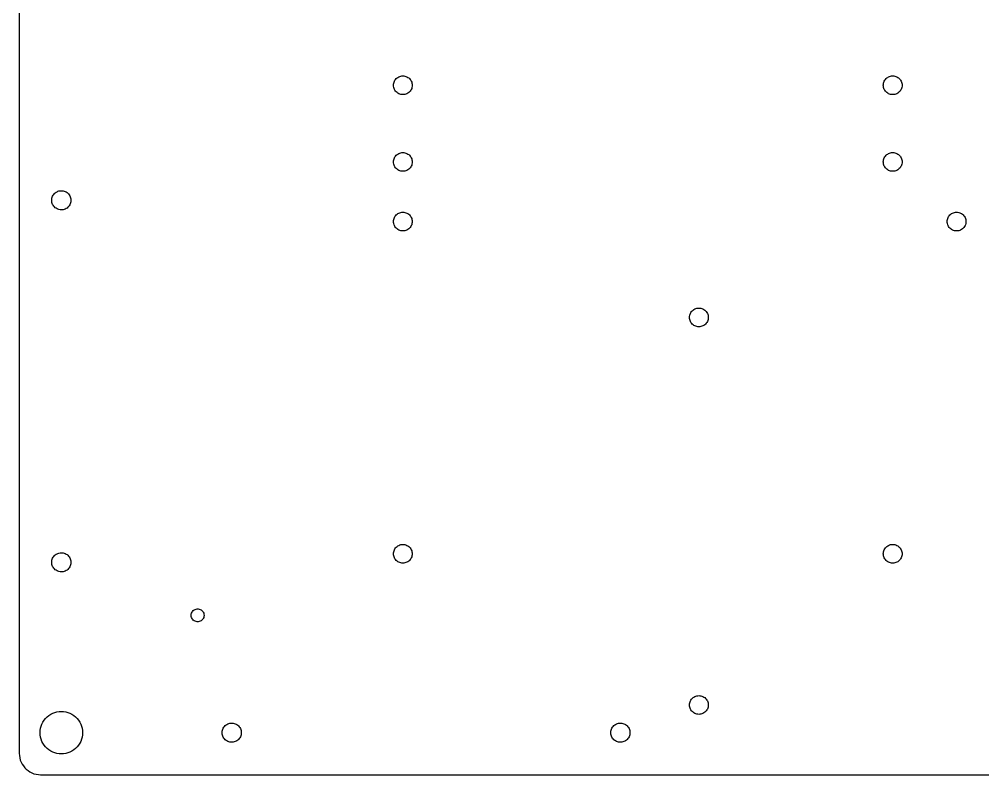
# Model space of a CAD drawing. Header units: metres. Extents: x -232 to 232, y -177 to 177.
# Drawn here: x -232.4 to -6.2, y -177.4 to 0 of the extents above; entities that cross this region are included whole.
import ezdxf

# ---------------------------------------------------------------- set-up
doc = ezdxf.new("R2010")
doc.units = ezdxf.units.M

msp = doc.modelspace()

# ---------------------------------------------------------------- linework, layer by layer
for p, q in [((-232.375, 172.375), (-232.375, -172.375)), ((-143.49, -13.6372), (-143.275, -13.5179)), ((-143.275, -13.5179), (-143.047, -13.4234)), ((-143.047, -13.4234), (-142.81, -13.3551)), ((-142.81, -13.3551), (-142.566, -13.3138)), ((-142.566, -13.3138), (-142.32, -13.3)), ((-142.32, -13.3), (-142.074, -13.3138)), ((-142.074, -13.3138), (-141.83, -13.3551)), ((-141.83, -13.3551), (-141.593, -13.4234)), ((-141.593, -13.4234), (-141.365, -13.5179)), ((-141.365, -13.5179), (-141.15, -13.6372)), ((-28.4905, -13.6372), (-28.2745, -13.5179)), ((-28.2745, -13.5179), (-28.0466, -13.4234)), ((-28.0466, -13.4234), (-27.8095, -13.3551)), ((-27.8095, -13.3551), (-27.5663, -13.3138)), ((-27.5663, -13.3138), (-27.32, -13.3)), ((-27.32, -13.3), (-27.0737, -13.3138)), ((-27.0737, -13.3138), (-26.8304, -13.3551)), ((-26.8304, -13.3551), (-26.5934, -13.4234)), ((-26.5934, -13.4234), (-26.3654, -13.5179)), ((-26.3654, -13.5179), (-26.1495, -13.6372)), ((-144.52, -15.5), (-144.506, -15.2537)), ((-144.506, -15.7463), (-144.52, -15.5)), ((-144.506, -15.2537), (-144.465, -15.0105)), ((-144.465, -15.9895), (-144.506, -15.7463)), ((-144.465, -15.0105), (-144.397, -14.7734)), ((-144.397, -14.7734), (-144.302, -14.5454)), ((-144.302, -14.5454), (-144.183, -14.3295)), ((-144.183, -14.3295), (-144.04, -14.1283)), ((-144.04, -14.1283), (-143.876, -13.9444)), ((-143.876, -13.9444), (-143.692, -13.78)), ((-143.692, -13.78), (-143.49, -13.6372)), ((-141.15, -13.6372), (-140.948, -13.78)), ((-140.948, -13.78), (-140.764, -13.9444)), ((-140.764, -13.9444), (-140.6, -14.1283)), ((-140.6, -14.1283), (-140.457, -14.3295)), ((-140.457, -14.3295), (-140.338, -14.5454)), ((-140.338, -14.5454), (-140.243, -14.7734)), ((-140.243, -14.7734), (-140.175, -15.0105)), ((-140.175, -15.0105), (-140.134, -15.2537)), ((-140.134, -15.7463), (-140.175, -15.9895)), ((-140.134, -15.2537), (-140.12, -15.5)), ((-140.12, -15.5), (-140.134, -15.7463)), ((-29.52, -15.5), (-29.5062, -15.2537)), ((-29.5062, -15.7463), (-29.52, -15.5)), ((-29.5062, -15.2537), (-29.4648, -15.0105)), ((-29.4648, -15.9895), (-29.5062, -15.7463)), ((-29.4648, -15.0105), (-29.3965, -14.7734)), ((-29.3965, -14.7734), (-29.3021, -14.5454)), ((-29.3021, -14.5454), (-29.1828, -14.3295)), ((-29.1828, -14.3295), (-29.04, -14.1283)), ((-29.04, -14.1283), (-28.8756, -13.9444)), ((-28.8756, -13.9444), (-28.6917, -13.78)), ((-28.6917, -13.78), (-28.4905, -13.6372)), ((-26.1495, -13.6372), (-25.9483, -13.78)), ((-25.9483, -13.78), (-25.7644, -13.9444)), ((-25.7644, -13.9444), (-25.6, -14.1283)), ((-25.6, -14.1283), (-25.4572, -14.3295)), ((-25.4572, -14.3295), (-25.3379, -14.5454)), ((-25.3379, -14.5454), (-25.2435, -14.7734)), ((-25.2435, -14.7734), (-25.1752, -15.0105)), ((-25.1752, -15.0105), (-25.1338, -15.2537)), ((-25.1338, -15.7463), (-25.1752, -15.9895)), ((-25.1338, -15.2537), (-25.12, -15.5)), ((-25.12, -15.5), (-25.1338, -15.7463)), ((-144.397, -16.2266), (-144.465, -15.9895)), ((-144.302, -16.4545), (-144.397, -16.2266)), ((-144.183, -16.6705), (-144.302, -16.4545)), ((-144.04, -16.8717), (-144.183, -16.6705)), ((-143.876, -17.0556), (-144.04, -16.8717)), ((-143.692, -17.22), (-143.876, -17.0556)), ((-143.49, -17.3628), (-143.692, -17.22)), ((-143.275, -17.4821), (-143.49, -17.3628)), ((-143.047, -17.5765), (-143.275, -17.4821)), ((-142.81, -17.6448), (-143.047, -17.5765)), ((-142.566, -17.6862), (-142.81, -17.6448)), ((-142.32, -17.7), (-142.566, -17.6862)), ((-142.074, -17.6862), (-142.32, -17.7)), ((-141.83, -17.6448), (-142.074, -17.6862)), ((-141.593, -17.5765), (-141.83, -17.6448)), ((-141.365, -17.4821), (-141.593, -17.5765)), ((-141.15, -17.3628), (-141.365, -17.4821)), ((-140.948, -17.22), (-141.15, -17.3628)), ((-140.764, -17.0556), (-140.948, -17.22)), ((-140.6, -16.8717), (-140.764, -17.0556)), ((-140.457, -16.6705), (-140.6, -16.8717)), ((-140.338, -16.4545), (-140.457, -16.6705)), ((-140.243, -16.2266), (-140.338, -16.4545)), ((-140.175, -15.9895), (-140.243, -16.2266)), ((-29.3965, -16.2266), (-29.4648, -15.9895)), ((-29.3021, -16.4545), (-29.3965, -16.2266)), ((-29.1828, -16.6705), (-29.3021, -16.4545)), ((-29.04, -16.8717), (-29.1828, -16.6705)), ((-28.8756, -17.0556), (-29.04, -16.8717)), ((-28.6917, -17.22), (-28.8756, -17.0556)), ((-28.4905, -17.3628), (-28.6917, -17.22)), ((-28.2745, -17.4821), (-28.4905, -17.3628)), ((-28.0466, -17.5765), (-28.2745, -17.4821)), ((-27.8095, -17.6448), (-28.0466, -17.5765)), ((-27.5663, -17.6862), (-27.8095, -17.6448)), ((-27.32, -17.7), (-27.5663, -17.6862)), ((-27.0737, -17.6862), (-27.32, -17.7)), ((-26.8304, -17.6448), (-27.0737, -17.6862)), ((-26.5934, -17.5765), (-26.8304, -17.6448)), ((-26.3654, -17.4821), (-26.5934, -17.5765)), ((-26.1495, -17.3628), (-26.3654, -17.4821)), ((-25.9483, -17.22), (-26.1495, -17.3628)), ((-25.7644, -17.0556), (-25.9483, -17.22)), ((-25.6, -16.8717), (-25.7644, -17.0556)), ((-25.4572, -16.6705), (-25.6, -16.8717)), ((-25.3379, -16.4545), (-25.4572, -16.6705)), ((-25.2435, -16.2266), (-25.3379, -16.4545)), ((-25.1752, -15.9895), (-25.2435, -16.2266)), ((-143.692, -31.78), (-143.49, -31.6372)), ((-143.49, -31.6372), (-143.275, -31.5179)), ((-143.275, -31.5179), (-143.047, -31.4234)), ((-143.047, -31.4234), (-142.81, -31.3551)), ((-142.81, -31.3551), (-142.566, -31.3138)), ((-142.566, -31.3138), (-142.32, -31.3)), ((-142.32, -31.3), (-142.074, -31.3138)), ((-142.074, -31.3138), (-141.83, -31.3551)), ((-141.83, -31.3551), (-141.593, -31.4234)), ((-141.593, -31.4234), (-141.365, -31.5179)), ((-141.365, -31.5179), (-141.15, -31.6372)), ((-141.15, -31.6372), (-140.948, -31.78)), ((-28.6917, -31.78), (-28.4905, -31.6372)), ((-28.4905, -31.6372), (-28.2745, -31.5179)), ((-28.2745, -31.5179), (-28.0466, -31.4234)), ((-28.0466, -31.4234), (-27.8095, -31.3551)), ((-27.8095, -31.3551), (-27.5663, -31.3138)), ((-27.5663, -31.3138), (-27.32, -31.3)), ((-27.32, -31.3), (-27.0737, -31.3138)), ((-27.0737, -31.3138), (-26.8304, -31.3551)), ((-26.8304, -31.3551), (-26.5934, -31.4234)), ((-26.5934, -31.4234), (-26.3654, -31.5179)), ((-26.3654, -31.5179), (-26.1495, -31.6372)), ((-26.1495, -31.6372), (-25.9483, -31.78)), ((-144.52, -33.5), (-144.506, -33.2537)), ((-144.506, -33.7463), (-144.52, -33.5)), ((-144.506, -33.2537), (-144.465, -33.0105)), ((-144.465, -33.9895), (-144.506, -33.7463)), ((-144.465, -33.0105), (-144.397, -32.7734)), ((-144.397, -32.7734), (-144.302, -32.5455)), ((-144.302, -32.5455), (-144.183, -32.3295)), ((-144.183, -32.3295), (-144.04, -32.1283)), ((-144.04, -32.1283), (-143.876, -31.9444)), ((-143.876, -31.9444), (-143.692, -31.78)), ((-140.948, -31.78), (-140.764, -31.9444)), ((-140.764, -31.9444), (-140.6, -32.1283)), ((-140.6, -32.1283), (-140.457, -32.3295)), ((-140.457, -32.3295), (-140.338, -32.5455)), ((-140.338, -32.5455), (-140.243, -32.7734)), ((-140.243, -32.7734), (-140.175, -33.0105)), ((-140.175, -33.0105), (-140.134, -33.2537)), ((-140.134, -33.7463), (-140.175, -33.9895)), ((-140.134, -33.2537), (-140.12, -33.5)), ((-140.12, -33.5), (-140.134, -33.7463)), ((-29.52, -33.5), (-29.5062, -33.2537)), ((-29.5062, -33.7463), (-29.52, -33.5)), ((-29.5062, -33.2537), (-29.4648, -33.0105)), ((-29.4648, -33.9895), (-29.5062, -33.7463)), ((-29.4648, -33.0105), (-29.3965, -32.7734)), ((-29.3965, -32.7734), (-29.3021, -32.5455)), ((-29.3021, -32.5455), (-29.1828, -32.3295)), ((-29.1828, -32.3295), (-29.04, -32.1283)), ((-29.04, -32.1283), (-28.8756, -31.9444)), ((-28.8756, -31.9444), (-28.6917, -31.78)), ((-25.9483, -31.78), (-25.7644, -31.9444)), ((-25.7644, -31.9444), (-25.6, -32.1283)), ((-25.6, -32.1283), (-25.4572, -32.3295)), ((-25.4572, -32.3295), (-25.3379, -32.5455)), ((-25.3379, -32.5455), (-25.2435, -32.7734)), ((-25.2435, -32.7734), (-25.1752, -33.0105)), ((-25.1752, -33.0105), (-25.1338, -33.2537)), ((-25.1338, -33.7463), (-25.1752, -33.9895)), ((-25.1338, -33.2537), (-25.12, -33.5)), ((-25.12, -33.5), (-25.1338, -33.7463)), ((-144.397, -34.2266), (-144.465, -33.9895)), ((-144.302, -34.4545), (-144.397, -34.2266)), ((-144.183, -34.6705), (-144.302, -34.4545)), ((-144.04, -34.8717), (-144.183, -34.6705)), ((-143.876, -35.0556), (-144.04, -34.8717)), ((-143.692, -35.22), (-143.876, -35.0556)), ((-143.49, -35.3628), (-143.692, -35.22)), ((-143.275, -35.4821), (-143.49, -35.3628)), ((-143.047, -35.5765), (-143.275, -35.4821)), ((-142.81, -35.6448), (-143.047, -35.5765)), ((-142.566, -35.6862), (-142.81, -35.6448)), ((-142.32, -35.7), (-142.566, -35.6862)), ((-142.074, -35.6862), (-142.32, -35.7)), ((-141.83, -35.6448), (-142.074, -35.6862)), ((-141.593, -35.5765), (-141.83, -35.6448)), ((-141.365, -35.4821), (-141.593, -35.5765)), ((-141.15, -35.3628), (-141.365, -35.4821)), ((-140.948, -35.22), (-141.15, -35.3628)), ((-140.764, -35.0556), (-140.948, -35.22)), ((-140.6, -34.8717), (-140.764, -35.0556)), ((-140.457, -34.6705), (-140.6, -34.8717)), ((-140.338, -34.4545), (-140.457, -34.6705)), ((-140.243, -34.2266), (-140.338, -34.4545)), ((-140.175, -33.9895), (-140.243, -34.2266)), ((-29.3965, -34.2266), (-29.4648, -33.9895)), ((-29.3021, -34.4545), (-29.3965, -34.2266)), ((-29.1828, -34.6705), (-29.3021, -34.4545)), ((-29.04, -34.8717), (-29.1828, -34.6705)), ((-28.8756, -35.0556), (-29.04, -34.8717)), ((-28.6917, -35.22), (-28.8756, -35.0556)), ((-28.4905, -35.3628), (-28.6917, -35.22)), ((-28.2745, -35.4821), (-28.4905, -35.3628)), ((-28.0466, -35.5765), (-28.2745, -35.4821)), ((-27.8095, -35.6448), (-28.0466, -35.5765)), ((-27.5663, -35.6862), (-27.8095, -35.6448)), ((-27.32, -35.7), (-27.5663, -35.6862)), ((-27.0737, -35.6862), (-27.32, -35.7)), ((-26.8304, -35.6448), (-27.0737, -35.6862)), ((-26.5934, -35.5765), (-26.8304, -35.6448)), ((-26.3654, -35.4821), (-26.5934, -35.5765)), ((-26.1495, -35.3628), (-26.3654, -35.4821)), ((-25.9483, -35.22), (-26.1495, -35.3628)), ((-25.7644, -35.0556), (-25.9483, -35.22)), ((-25.6, -34.8717), (-25.7644, -35.0556)), ((-25.4572, -34.6705), (-25.6, -34.8717)), ((-25.3379, -34.4545), (-25.4572, -34.6705)), ((-25.2435, -34.2266), (-25.3379, -34.4545)), ((-25.1752, -33.9895), (-25.2435, -34.2266)), ((-223.93, -40.7632), (-223.731, -40.6164)), ((-223.731, -40.6164), (-223.516, -40.4924)), ((-223.516, -40.4924), (-223.289, -40.3928)), ((-223.289, -40.3928), (-223.052, -40.3188)), ((-223.052, -40.3188), (-222.809, -40.2713)), ((-222.809, -40.2713), (-222.562, -40.2509)), ((-222.562, -40.2509), (-222.314, -40.2577)), ((-222.314, -40.2577), (-222.069, -40.2917)), ((-222.069, -40.2917), (-221.828, -40.3526)), ((-221.828, -40.3526), (-221.596, -40.4395)), ((-221.596, -40.4395), (-221.375, -40.5514)), ((-221.375, -40.5514), (-221.167, -40.687)), ((-221.167, -40.687), (-220.976, -40.8446)), ((-224.75, -42.5), (-224.736, -42.2525)), ((-224.736, -42.7475), (-224.75, -42.5)), ((-224.736, -42.2525), (-224.696, -42.008)), ((-224.696, -42.992), (-224.736, -42.7475)), ((-224.696, -42.008), (-224.628, -41.7694)), ((-224.628, -41.7694), (-224.535, -41.5397)), ((-224.535, -41.5397), (-224.417, -41.3217)), ((-224.417, -41.3217), (-224.276, -41.118)), ((-224.276, -41.118), (-224.113, -40.9311)), ((-224.113, -40.9311), (-223.93, -40.7632)), ((-220.976, -40.8446), (-220.803, -41.0223)), ((-220.803, -41.0223), (-220.651, -41.2179)), ((-220.651, -41.2179), (-220.521, -41.4291)), ((-220.521, -41.4291), (-220.415, -41.6533)), ((-220.415, -41.6533), (-220.335, -41.8878)), ((-220.335, -41.8878), (-220.281, -42.1297)), ((-220.281, -42.8703), (-220.335, -43.1122)), ((-220.281, -42.1297), (-220.253, -42.3761)), ((-220.253, -42.6239), (-220.281, -42.8703)), ((-220.253, -42.3761), (-220.253, -42.6239)), ((-224.628, -43.2306), (-224.696, -42.992)), ((-224.535, -43.4602), (-224.628, -43.2306)), ((-224.417, -43.6783), (-224.535, -43.4602)), ((-224.276, -43.882), (-224.417, -43.6783)), ((-224.113, -44.0689), (-224.276, -43.882)), ((-223.93, -44.2368), (-224.113, -44.0689)), ((-223.731, -44.3836), (-223.93, -44.2368)), ((-223.516, -44.5076), (-223.731, -44.3836)), ((-223.289, -44.6071), (-223.516, -44.5076)), ((-223.052, -44.6812), (-223.289, -44.6071)), ((-222.809, -44.7287), (-223.052, -44.6812)), ((-222.562, -44.7491), (-222.809, -44.7287)), ((-222.314, -44.7423), (-222.562, -44.7491)), ((-222.069, -44.7083), (-222.314, -44.7423)), ((-221.828, -44.6474), (-222.069, -44.7083)), ((-221.596, -44.5605), (-221.828, -44.6474)), ((-221.375, -44.4485), (-221.596, -44.5605)), ((-221.167, -44.313), (-221.375, -44.4485)), ((-220.976, -44.1554), (-221.167, -44.313)), ((-220.803, -43.9777), (-220.976, -44.1554)), ((-220.651, -43.7821), (-220.803, -43.9777)), ((-220.521, -43.5709), (-220.651, -43.7821)), ((-220.415, -43.3467), (-220.521, -43.5709)), ((-220.335, -43.1122), (-220.415, -43.3467)), ((-144.52, -47.5), (-144.506, -47.2537)), ((-144.506, -47.7463), (-144.52, -47.5)), ((-144.506, -47.2537), (-144.465, -47.0105)), ((-144.465, -47.0105), (-144.397, -46.7734)), ((-144.397, -46.7734), (-144.302, -46.5455)), ((-144.302, -46.5455), (-144.183, -46.3295)), ((-144.183, -46.3295), (-144.04, -46.1283)), ((-144.04, -46.1283), (-143.876, -45.9444)), ((-143.876, -45.9444), (-143.692, -45.78)), ((-143.692, -45.78), (-143.49, -45.6372)), ((-143.49, -45.6372), (-143.275, -45.5179)), ((-143.275, -45.5179), (-143.047, -45.4234)), ((-143.047, -45.4234), (-142.81, -45.3551)), ((-142.81, -45.3551), (-142.566, -45.3138)), ((-142.566, -45.3138), (-142.32, -45.3)), ((-142.32, -45.3), (-142.074, -45.3138)), ((-142.074, -45.3138), (-141.83, -45.3551)), ((-141.83, -45.3551), (-141.593, -45.4234)), ((-141.593, -45.4234), (-141.365, -45.5179)), ((-141.365, -45.5179), (-141.15, -45.6372)), ((-141.15, -45.6372), (-140.948, -45.78)), ((-140.948, -45.78), (-140.764, -45.9444)), ((-140.764, -45.9444), (-140.6, -46.1283)), ((-140.6, -46.1283), (-140.457, -46.3295)), ((-140.457, -46.3295), (-140.338, -46.5455)), ((-140.338, -46.5455), (-140.243, -46.7734)), ((-140.243, -46.7734), (-140.175, -47.0105)), ((-140.175, -47.0105), (-140.134, -47.2537)), ((-140.134, -47.2537), (-140.12, -47.5)), ((-140.12, -47.5), (-140.134, -47.7463)), ((-14.52, -47.5), (-14.5062, -47.2537)), ((-14.5062, -47.7463), (-14.52, -47.5)), ((-14.5062, -47.2537), (-14.4648, -47.0105)), ((-14.4648, -47.0105), (-14.3965, -46.7734)), ((-14.3965, -46.7734), (-14.3021, -46.5455)), ((-14.3021, -46.5455), (-14.1828, -46.3295)), ((-14.1828, -46.3295), (-14.04, -46.1283)), ((-14.04, -46.1283), (-13.8756, -45.9444)), ((-13.8756, -45.9444), (-13.6917, -45.78)), ((-13.6917, -45.78), (-13.4905, -45.6372)), ((-13.4905, -45.6372), (-13.2745, -45.5179)), ((-13.2745, -45.5179), (-13.0466, -45.4234)), ((-13.0466, -45.4234), (-12.8095, -45.3551)), ((-12.8095, -45.3551), (-12.5663, -45.3138)), ((-12.5663, -45.3138), (-12.32, -45.3)), ((-12.32, -45.3), (-12.0737, -45.3138)), ((-12.0737, -45.3138), (-11.8304, -45.3551)), ((-11.8304, -45.3551), (-11.5934, -45.4234)), ((-11.5934, -45.4234), (-11.3654, -45.5179)), ((-11.3654, -45.5179), (-11.1495, -45.6372)), ((-11.1495, -45.6372), (-10.9483, -45.78)), ((-10.9483, -45.78), (-10.7644, -45.9444)), ((-10.7644, -45.9444), (-10.6, -46.1283)), ((-10.6, -46.1283), (-10.4572, -46.3295)), ((-10.4572, -46.3295), (-10.3379, -46.5455)), ((-10.3379, -46.5455), (-10.2435, -46.7734)), ((-10.2435, -46.7734), (-10.1752, -47.0105)), ((-10.1752, -47.0105), (-10.1338, -47.2537)), ((-10.1338, -47.2537), (-10.12, -47.5)), ((-10.12, -47.5), (-10.1338, -47.7463)), ((-144.465, -47.9895), (-144.506, -47.7463)), ((-144.397, -48.2266), (-144.465, -47.9895)), ((-144.302, -48.4545), (-144.397, -48.2266)), ((-144.183, -48.6705), (-144.302, -48.4545)), ((-144.04, -48.8717), (-144.183, -48.6705)), ((-143.876, -49.0556), (-144.04, -48.8717)), ((-143.692, -49.22), (-143.876, -49.0556)), ((-143.49, -49.3628), (-143.692, -49.22)), ((-143.275, -49.4821), (-143.49, -49.3628)), ((-143.047, -49.5765), (-143.275, -49.4821)), ((-142.81, -49.6448), (-143.047, -49.5765)), ((-142.566, -49.6862), (-142.81, -49.6448)), ((-142.32, -49.7), (-142.566, -49.6862)), ((-142.074, -49.6862), (-142.32, -49.7)), ((-141.83, -49.6448), (-142.074, -49.6862)), ((-141.593, -49.5765), (-141.83, -49.6448)), ((-141.365, -49.4821), (-141.593, -49.5765)), ((-141.15, -49.3628), (-141.365, -49.4821)), ((-140.948, -49.22), (-141.15, -49.3628)), ((-140.764, -49.0556), (-140.948, -49.22)), ((-140.6, -48.8717), (-140.764, -49.0556)), ((-140.457, -48.6705), (-140.6, -48.8717)), ((-140.338, -48.4545), (-140.457, -48.6705)), ((-140.243, -48.2266), (-140.338, -48.4545)), ((-140.175, -47.9895), (-140.243, -48.2266)), ((-140.134, -47.7463), (-140.175, -47.9895)), ((-14.4648, -47.9895), (-14.5062, -47.7463)), ((-14.3965, -48.2266), (-14.4648, -47.9895)), ((-14.3021, -48.4545), (-14.3965, -48.2266)), ((-14.1828, -48.6705), (-14.3021, -48.4545)), ((-14.04, -48.8717), (-14.1828, -48.6705)), ((-13.8756, -49.0556), (-14.04, -48.8717)), ((-13.6917, -49.22), (-13.8756, -49.0556)), ((-13.4905, -49.3628), (-13.6917, -49.22)), ((-13.2745, -49.4821), (-13.4905, -49.3628)), ((-13.0466, -49.5765), (-13.2745, -49.4821)), ((-12.8095, -49.6448), (-13.0466, -49.5765)), ((-12.5663, -49.6862), (-12.8095, -49.6448)), ((-12.32, -49.7), (-12.5663, -49.6862)), ((-12.0737, -49.6862), (-12.32, -49.7)), ((-11.8304, -49.6448), (-12.0737, -49.6862)), ((-11.5934, -49.5765), (-11.8304, -49.6448)), ((-11.3654, -49.4821), (-11.5934, -49.5765)), ((-11.1495, -49.3628), (-11.3654, -49.4821)), ((-10.9483, -49.22), (-11.1495, -49.3628)), ((-10.7644, -49.0556), (-10.9483, -49.22)), ((-10.6, -48.8717), (-10.7644, -49.0556)), ((-10.4572, -48.6705), (-10.6, -48.8717)), ((-10.3379, -48.4545), (-10.4572, -48.6705)), ((-10.2435, -48.2266), (-10.3379, -48.4545)), ((-10.1752, -47.9895), (-10.2435, -48.2266)), ((-10.1338, -47.7463), (-10.1752, -47.9895)), ((-73.5466, -67.9234), (-73.3095, -67.8551)), ((-73.3095, -67.8551), (-73.0663, -67.8138)), ((-73.0663, -67.8138), (-72.82, -67.8)), ((-72.82, -67.8), (-72.5737, -67.8138)), ((-72.5737, -67.8138), (-72.3304, -67.8551)), ((-72.3304, -67.8551), (-72.0934, -67.9234)), ((-75.02, -70), (-75.0062, -69.7537)), ((-75.0062, -70.2463), (-75.02, -70)), ((-75.0062, -69.7537), (-74.9648, -69.5105)), ((-74.9648, -69.5105), (-74.8965, -69.2734)), ((-74.8965, -69.2734), (-74.8021, -69.0455)), ((-74.8021, -69.0455), (-74.6828, -68.8295)), ((-74.6828, -68.8295), (-74.54, -68.6283)), ((-74.54, -68.6283), (-74.3756, -68.4444)), ((-74.3756, -68.4444), (-74.1917, -68.28)), ((-74.1917, -68.28), (-73.9905, -68.1372)), ((-73.9905, -68.1372), (-73.7745, -68.0179)), ((-73.7745, -68.0179), (-73.5466, -67.9234)), ((-72.0934, -67.9234), (-71.8654, -68.0179)), ((-71.8654, -68.0179), (-71.6495, -68.1372)), ((-71.6495, -68.1372), (-71.4483, -68.28)), ((-71.4483, -68.28), (-71.2644, -68.4444)), ((-71.2644, -68.4444), (-71.1, -68.6283)), ((-71.1, -68.6283), (-70.9572, -68.8295)), ((-70.9572, -68.8295), (-70.8379, -69.0455)), ((-70.8379, -69.0455), (-70.7435, -69.2734)), ((-70.7435, -69.2734), (-70.6752, -69.5105)), ((-70.6752, -69.5105), (-70.6338, -69.7537)), ((-70.6338, -69.7537), (-70.62, -70)), ((-70.62, -70), (-70.6338, -70.2463)), ((-74.9648, -70.4895), (-75.0062, -70.2463)), ((-74.8965, -70.7266), (-74.9648, -70.4895)), ((-74.8021, -70.9545), (-74.8965, -70.7266)), ((-74.6828, -71.1705), (-74.8021, -70.9545)), ((-74.54, -71.3717), (-74.6828, -71.1705)), ((-74.3756, -71.5556), (-74.54, -71.3717)), ((-74.1917, -71.72), (-74.3756, -71.5556)), ((-73.9905, -71.8628), (-74.1917, -71.72)), ((-73.7745, -71.9821), (-73.9905, -71.8628)), ((-73.5466, -72.0765), (-73.7745, -71.9821)), ((-73.3095, -72.1448), (-73.5466, -72.0765)), ((-73.0663, -72.1862), (-73.3095, -72.1448)), ((-72.82, -72.2), (-73.0663, -72.1862)), ((-72.5737, -72.1862), (-72.82, -72.2)), ((-72.3304, -72.1448), (-72.5737, -72.1862)), ((-72.0934, -72.0765), (-72.3304, -72.1448)), ((-71.8654, -71.9821), (-72.0934, -72.0765)), ((-71.6495, -71.8628), (-71.8654, -71.9821)), ((-71.4483, -71.72), (-71.6495, -71.8628)), ((-71.2644, -71.5556), (-71.4483, -71.72)), ((-71.1, -71.3717), (-71.2644, -71.5556)), ((-70.9572, -71.1705), (-71.1, -71.3717)), ((-70.8379, -70.9545), (-70.9572, -71.1705)), ((-70.7435, -70.7266), (-70.8379, -70.9545)), ((-70.6752, -70.4895), (-70.7435, -70.7266)), ((-70.6338, -70.2463), (-70.6752, -70.4895)), ((-144.302, -124.545), (-144.183, -124.33)), ((-144.183, -124.33), (-144.04, -124.128)), ((-144.04, -124.128), (-143.876, -123.944)), ((-143.876, -123.944), (-143.692, -123.78)), ((-143.692, -123.78), (-143.49, -123.637)), ((-143.49, -123.637), (-143.275, -123.518)), ((-143.275, -123.518), (-143.047, -123.423)), ((-143.047, -123.423), (-142.81, -123.355)), ((-142.81, -123.355), (-142.566, -123.314)), ((-142.566, -123.314), (-142.32, -123.3)), ((-142.32, -123.3), (-142.074, -123.314)), ((-142.074, -123.314), (-141.83, -123.355)), ((-141.83, -123.355), (-141.593, -123.423)), ((-141.593, -123.423), (-141.365, -123.518)), ((-141.365, -123.518), (-141.15, -123.637)), ((-141.15, -123.637), (-140.948, -123.78)), ((-140.948, -123.78), (-140.764, -123.944)), ((-140.764, -123.944), (-140.6, -124.128)), ((-140.6, -124.128), (-140.457, -124.33)), ((-140.457, -124.33), (-140.338, -124.545)), ((-29.3021, -124.545), (-29.1828, -124.33)), ((-29.1828, -124.33), (-29.04, -124.128)), ((-29.04, -124.128), (-28.8756, -123.944)), ((-28.8756, -123.944), (-28.6917, -123.78)), ((-28.6917, -123.78), (-28.4905, -123.637)), ((-28.4905, -123.637), (-28.2745, -123.518)), ((-28.2745, -123.518), (-28.0466, -123.423)), ((-28.0466, -123.423), (-27.8095, -123.355)), ((-27.8095, -123.355), (-27.5663, -123.314)), ((-27.5663, -123.314), (-27.32, -123.3)), ((-27.32, -123.3), (-27.0737, -123.314)), ((-27.0737, -123.314), (-26.8304, -123.355)), ((-26.8304, -123.355), (-26.5934, -123.423)), ((-26.5934, -123.423), (-26.3654, -123.518)), ((-26.3654, -123.518), (-26.1495, -123.637)), ((-26.1495, -123.637), (-25.9483, -123.78)), ((-25.9483, -123.78), (-25.7644, -123.944)), ((-25.7644, -123.944), (-25.6, -124.128)), ((-25.6, -124.128), (-25.4572, -124.33)), ((-25.4572, -124.33), (-25.3379, -124.545)), ((-224.628, -126.769), (-224.535, -126.54)), ((-224.535, -126.54), (-224.417, -126.322)), ((-224.417, -126.322), (-224.276, -126.118)), ((-224.276, -126.118), (-224.113, -125.931)), ((-224.113, -125.931), (-223.93, -125.763)), ((-223.93, -125.763), (-223.731, -125.616)), ((-223.731, -125.616), (-223.516, -125.492)), ((-223.516, -125.492), (-223.289, -125.393)), ((-223.289, -125.393), (-223.052, -125.319)), ((-223.052, -125.319), (-222.809, -125.271)), ((-222.809, -125.271), (-222.562, -125.251)), ((-222.562, -125.251), (-222.314, -125.258)), ((-222.314, -125.258), (-222.069, -125.292)), ((-222.069, -125.292), (-221.828, -125.353)), ((-221.828, -125.353), (-221.596, -125.439)), ((-221.596, -125.439), (-221.375, -125.551)), ((-221.375, -125.551), (-221.167, -125.687)), ((-221.167, -125.687), (-220.976, -125.845)), ((-220.976, -125.845), (-220.803, -126.022)), ((-220.803, -126.022), (-220.651, -126.218)), ((-220.651, -126.218), (-220.521, -126.429)), ((-220.521, -126.429), (-220.415, -126.653)), ((-220.415, -126.653), (-220.335, -126.888)), ((-144.52, -125.5), (-144.506, -125.254)), ((-144.506, -125.746), (-144.52, -125.5)), ((-144.506, -125.254), (-144.465, -125.01)), ((-144.465, -125.99), (-144.506, -125.746)), ((-144.465, -125.01), (-144.397, -124.773)), ((-144.397, -126.227), (-144.465, -125.99)), ((-144.397, -124.773), (-144.302, -124.545)), ((-144.302, -126.455), (-144.397, -126.227)), ((-144.183, -126.67), (-144.302, -126.455)), ((-140.338, -126.455), (-140.457, -126.67)), ((-140.338, -124.545), (-140.243, -124.773)), ((-140.243, -126.227), (-140.338, -126.455)), ((-140.243, -124.773), (-140.175, -125.01)), ((-140.175, -125.99), (-140.243, -126.227)), ((-140.175, -125.01), (-140.134, -125.254)), ((-140.134, -125.746), (-140.175, -125.99)), ((-140.134, -125.254), (-140.12, -125.5)), ((-140.12, -125.5), (-140.134, -125.746)), ((-29.52, -125.5), (-29.5062, -125.254)), ((-29.5062, -125.746), (-29.52, -125.5)), ((-29.5062, -125.254), (-29.4648, -125.01)), ((-29.4648, -125.99), (-29.5062, -125.746)), ((-29.4648, -125.01), (-29.3965, -124.773)), ((-29.3965, -126.227), (-29.4648, -125.99)), ((-29.3965, -124.773), (-29.3021, -124.545)), ((-29.3021, -126.455), (-29.3965, -126.227)), ((-29.1828, -126.67), (-29.3021, -126.455)), ((-25.3379, -126.455), (-25.4572, -126.67)), ((-25.3379, -124.545), (-25.2435, -124.773)), ((-25.2435, -126.227), (-25.3379, -126.455)), ((-25.2435, -124.773), (-25.1752, -125.01)), ((-25.1752, -125.99), (-25.2435, -126.227)), ((-25.1752, -125.01), (-25.1338, -125.254)), ((-25.1338, -125.746), (-25.1752, -125.99)), ((-25.1338, -125.254), (-25.12, -125.5)), ((-25.12, -125.5), (-25.1338, -125.746)), ((-224.75, -127.5), (-224.736, -127.252)), ((-224.736, -127.748), (-224.75, -127.5)), ((-224.736, -127.252), (-224.696, -127.008)), ((-224.696, -127.992), (-224.736, -127.748)), ((-224.696, -127.008), (-224.628, -126.769)), ((-224.628, -128.231), (-224.696, -127.992)), ((-224.535, -128.46), (-224.628, -128.231)), ((-224.417, -128.678), (-224.535, -128.46)), ((-224.276, -128.882), (-224.417, -128.678)), ((-224.113, -129.069), (-224.276, -128.882)), ((-220.651, -128.782), (-220.803, -128.978)), ((-220.521, -128.571), (-220.651, -128.782)), ((-220.415, -128.347), (-220.521, -128.571)), ((-220.335, -128.112), (-220.415, -128.347)), ((-220.335, -126.888), (-220.281, -127.13)), ((-220.281, -127.87), (-220.335, -128.112)), ((-220.281, -127.13), (-220.253, -127.376)), ((-220.253, -127.624), (-220.281, -127.87)), ((-220.253, -127.376), (-220.253, -127.624)), ((-144.04, -126.872), (-144.183, -126.67)), ((-143.876, -127.056), (-144.04, -126.872)), ((-143.692, -127.22), (-143.876, -127.056)), ((-143.49, -127.363), (-143.692, -127.22)), ((-143.275, -127.482), (-143.49, -127.363)), ((-143.047, -127.577), (-143.275, -127.482)), ((-142.81, -127.645), (-143.047, -127.577)), ((-142.566, -127.686), (-142.81, -127.645)), ((-142.32, -127.7), (-142.566, -127.686)), ((-142.074, -127.686), (-142.32, -127.7)), ((-141.83, -127.645), (-142.074, -127.686)), ((-141.593, -127.577), (-141.83, -127.645)), ((-141.365, -127.482), (-141.593, -127.577)), ((-141.15, -127.363), (-141.365, -127.482)), ((-140.948, -127.22), (-141.15, -127.363)), ((-140.764, -127.056), (-140.948, -127.22)), ((-140.6, -126.872), (-140.764, -127.056)), ((-140.457, -126.67), (-140.6, -126.872)), ((-29.04, -126.872), (-29.1828, -126.67)), ((-28.8756, -127.056), (-29.04, -126.872)), ((-28.6917, -127.22), (-28.8756, -127.056)), ((-28.4905, -127.363), (-28.6917, -127.22)), ((-28.2745, -127.482), (-28.4905, -127.363)), ((-28.0466, -127.577), (-28.2745, -127.482)), ((-27.8095, -127.645), (-28.0466, -127.577)), ((-27.5663, -127.686), (-27.8095, -127.645)), ((-27.32, -127.7), (-27.5663, -127.686)), ((-27.0737, -127.686), (-27.32, -127.7)), ((-26.8304, -127.645), (-27.0737, -127.686)), ((-26.5934, -127.577), (-26.8304, -127.645)), ((-26.3654, -127.482), (-26.5934, -127.577)), ((-26.1495, -127.363), (-26.3654, -127.482)), ((-25.9483, -127.22), (-26.1495, -127.363)), ((-25.7644, -127.056), (-25.9483, -127.22)), ((-25.6, -126.872), (-25.7644, -127.056)), ((-25.4572, -126.67), (-25.6, -126.872)), ((-223.93, -129.237), (-224.113, -129.069)), ((-223.731, -129.384), (-223.93, -129.237)), ((-223.516, -129.508), (-223.731, -129.384)), ((-223.289, -129.607), (-223.516, -129.508)), ((-223.052, -129.681), (-223.289, -129.607)), ((-222.809, -129.729), (-223.052, -129.681)), ((-222.562, -129.749), (-222.809, -129.729)), ((-222.314, -129.742), (-222.562, -129.749)), ((-222.069, -129.708), (-222.314, -129.742)), ((-221.828, -129.647), (-222.069, -129.708)), ((-221.596, -129.56), (-221.828, -129.647)), ((-221.375, -129.449), (-221.596, -129.56)), ((-221.167, -129.313), (-221.375, -129.449)), ((-220.976, -129.155), (-221.167, -129.313)), ((-220.803, -128.978), (-220.976, -129.155)), ((-192, -139.95), (-191.98, -139.703)), ((-191.98, -140.197), (-192, -139.95)), ((-191.98, -139.703), (-191.919, -139.463)), ((-191.919, -140.437), (-191.98, -140.197)), ((-191.919, -139.463), (-191.819, -139.236)), ((-191.819, -139.236), (-191.684, -139.029)), ((-191.684, -139.029), (-191.516, -138.846)), ((-191.516, -138.846), (-191.32, -138.694)), ((-191.32, -138.694), (-191.103, -138.576)), ((-191.103, -138.576), (-190.868, -138.496)), ((-190.868, -138.496), (-190.624, -138.455)), ((-190.624, -138.455), (-190.376, -138.455)), ((-190.376, -138.455), (-190.132, -138.496)), ((-190.132, -138.496), (-189.897, -138.576)), ((-189.897, -138.576), (-189.68, -138.694)), ((-189.68, -138.694), (-189.484, -138.846)), ((-189.484, -138.846), (-189.316, -139.029)), ((-189.316, -139.029), (-189.181, -139.236)), ((-189.181, -139.236), (-189.081, -139.463)), ((-189.081, -139.463), (-189.02, -139.703)), ((-189.02, -140.197), (-189.081, -140.437)), ((-189.02, -139.703), (-189, -139.95)), ((-189, -139.95), (-189.02, -140.197)), ((-191.819, -140.664), (-191.919, -140.437)), ((-191.684, -140.871), (-191.819, -140.664)), ((-191.516, -141.054), (-191.684, -140.871)), ((-191.32, -141.206), (-191.516, -141.054)), ((-191.103, -141.324), (-191.32, -141.206)), ((-190.868, -141.404), (-191.103, -141.324)), ((-190.624, -141.445), (-190.868, -141.404)), ((-190.376, -141.445), (-190.624, -141.445)), ((-190.132, -141.404), (-190.376, -141.445)), ((-189.897, -141.324), (-190.132, -141.404)), ((-189.68, -141.206), (-189.897, -141.324)), ((-189.484, -141.054), (-189.68, -141.206)), ((-189.316, -140.871), (-189.484, -141.054)), ((-189.181, -140.664), (-189.316, -140.871)), ((-189.081, -140.437), (-189.181, -140.664)), ((-75.0062, -160.754), (-74.9648, -160.51)), ((-74.9648, -160.51), (-74.8965, -160.273)), ((-74.8965, -160.273), (-74.8021, -160.045)), ((-74.8021, -160.045), (-74.6828, -159.83)), ((-74.6828, -159.83), (-74.54, -159.628)), ((-74.54, -159.628), (-74.3756, -159.444)), ((-74.3756, -159.444), (-74.1917, -159.28)), ((-74.1917, -159.28), (-73.9905, -159.137)), ((-73.9905, -159.137), (-73.7745, -159.018)), ((-73.7745, -159.018), (-73.5466, -158.923)), ((-73.5466, -158.923), (-73.3095, -158.855)), ((-73.3095, -158.855), (-73.0663, -158.814)), ((-73.0663, -158.814), (-72.82, -158.8)), ((-72.82, -158.8), (-72.5737, -158.814)), ((-72.5737, -158.814), (-72.3304, -158.855)), ((-72.3304, -158.855), (-72.0934, -158.923)), ((-72.0934, -158.923), (-71.8654, -159.018)), ((-71.8654, -159.018), (-71.6495, -159.137)), ((-71.6495, -159.137), (-71.4483, -159.28)), ((-71.4483, -159.28), (-71.2644, -159.444)), ((-71.2644, -159.444), (-71.1, -159.628)), ((-71.1, -159.628), (-70.9572, -159.83)), ((-70.9572, -159.83), (-70.8379, -160.045)), ((-70.8379, -160.045), (-70.7435, -160.273)), ((-70.7435, -160.273), (-70.6752, -160.51)), ((-70.6752, -160.51), (-70.6338, -160.754)), ((-224.534, -162.932), (-224.045, -162.745)), ((-224.045, -162.745), (-223.54, -162.609)), ((-223.54, -162.609), (-223.023, -162.527)), ((-223.023, -162.527), (-222.5, -162.5)), ((-222.5, -162.5), (-221.977, -162.527)), ((-221.977, -162.527), (-221.46, -162.609)), ((-221.46, -162.609), (-220.955, -162.745)), ((-220.955, -162.745), (-220.466, -162.932)), ((-75.02, -161), (-75.0062, -160.754)), ((-75.0062, -161.246), (-75.02, -161)), ((-74.9648, -161.49), (-75.0062, -161.246)), ((-74.8965, -161.727), (-74.9648, -161.49)), ((-74.8021, -161.955), (-74.8965, -161.727)), ((-74.6828, -162.17), (-74.8021, -161.955)), ((-74.54, -162.372), (-74.6828, -162.17)), ((-74.3756, -162.556), (-74.54, -162.372)), ((-74.1917, -162.72), (-74.3756, -162.556)), ((-73.9905, -162.863), (-74.1917, -162.72)), ((-71.4483, -162.72), (-71.6495, -162.863)), ((-71.2644, -162.556), (-71.4483, -162.72)), ((-71.1, -162.372), (-71.2644, -162.556)), ((-70.9572, -162.17), (-71.1, -162.372)), ((-70.8379, -161.955), (-70.9572, -162.17)), ((-70.7435, -161.727), (-70.8379, -161.955)), ((-70.6752, -161.49), (-70.7435, -161.727)), ((-70.6338, -161.246), (-70.6752, -161.49)), ((-70.6338, -160.754), (-70.62, -161)), ((-70.62, -161), (-70.6338, -161.246)), ((-227.068, -165.466), (-226.83, -165)), ((-226.83, -165), (-226.545, -164.561)), ((-226.545, -164.561), (-226.216, -164.154)), ((-226.216, -164.154), (-225.846, -163.784)), ((-225.846, -163.784), (-225.439, -163.455)), ((-225.439, -163.455), (-225, -163.17)), ((-225, -163.17), (-224.534, -162.932)), ((-220.466, -162.932), (-220, -163.17)), ((-220, -163.17), (-219.561, -163.455)), ((-219.561, -163.455), (-219.154, -163.784)), ((-219.154, -163.784), (-218.784, -164.154)), ((-218.784, -164.154), (-218.455, -164.561)), ((-218.455, -164.561), (-218.17, -165)), ((-218.17, -165), (-217.932, -165.466)), ((-73.7745, -162.982), (-73.9905, -162.863)), ((-73.5466, -163.077), (-73.7745, -162.982)), ((-73.3095, -163.145), (-73.5466, -163.077)), ((-73.0663, -163.186), (-73.3095, -163.145)), ((-72.82, -163.2), (-73.0663, -163.186)), ((-72.5737, -163.186), (-72.82, -163.2)), ((-72.3304, -163.145), (-72.5737, -163.186)), ((-72.0934, -163.077), (-72.3304, -163.145)), ((-71.8654, -162.982), (-72.0934, -163.077)), ((-71.6495, -162.863), (-71.8654, -162.982)), ((-227.5, -167.5), (-227.473, -166.977)), ((-227.473, -166.977), (-227.391, -166.46)), ((-227.391, -166.46), (-227.255, -165.955)), ((-227.255, -165.955), (-227.068, -165.466)), ((-217.932, -165.466), (-217.745, -165.955)), ((-217.745, -165.955), (-217.609, -166.46)), ((-217.609, -166.46), (-217.527, -166.977)), ((-217.527, -166.977), (-217.5, -167.5)), ((-184.747, -167.376), (-184.719, -167.13)), ((-184.747, -167.624), (-184.747, -167.376)), ((-184.719, -167.13), (-184.665, -166.888)), ((-184.665, -166.888), (-184.585, -166.653)), ((-184.585, -166.653), (-184.479, -166.429)), ((-184.479, -166.429), (-184.349, -166.218)), ((-184.349, -166.218), (-184.197, -166.022)), ((-184.197, -166.022), (-184.024, -165.845)), ((-184.024, -165.845), (-183.833, -165.687)), ((-183.833, -165.687), (-183.625, -165.551)), ((-183.625, -165.551), (-183.404, -165.44)), ((-183.404, -165.44), (-183.172, -165.353)), ((-183.172, -165.353), (-182.931, -165.292)), ((-182.931, -165.292), (-182.686, -165.258)), ((-182.686, -165.258), (-182.438, -165.251)), ((-182.438, -165.251), (-182.191, -165.271)), ((-182.191, -165.271), (-181.948, -165.319)), ((-181.948, -165.319), (-181.711, -165.393)), ((-181.711, -165.393), (-181.484, -165.492)), ((-181.484, -165.492), (-181.269, -165.616)), ((-181.269, -165.616), (-181.07, -165.763)), ((-181.07, -165.763), (-180.887, -165.931)), ((-180.887, -165.931), (-180.724, -166.118)), ((-180.724, -166.118), (-180.583, -166.322)), ((-180.583, -166.322), (-180.465, -166.54)), ((-180.465, -166.54), (-180.372, -166.769)), ((-180.372, -166.769), (-180.304, -167.008)), ((-180.304, -167.008), (-180.264, -167.252)), ((-180.264, -167.252), (-180.25, -167.5)), ((-93.4966, -167.376), (-93.4693, -167.13)), ((-93.4966, -167.624), (-93.4966, -167.376)), ((-93.4693, -167.13), (-93.4151, -166.888)), ((-93.4151, -166.888), (-93.3346, -166.653)), ((-93.3346, -166.653), (-93.2288, -166.429)), ((-93.2288, -166.429), (-93.099, -166.218)), ((-93.099, -166.218), (-92.9467, -166.022)), ((-92.9467, -166.022), (-92.7739, -165.845)), ((-92.7739, -165.845), (-92.5825, -165.687)), ((-92.5825, -165.687), (-92.375, -165.551)), ((-92.375, -165.551), (-92.1538, -165.44)), ((-92.1538, -165.44), (-91.9217, -165.353)), ((-91.9217, -165.353), (-91.6814, -165.292)), ((-91.6814, -165.292), (-91.4358, -165.258)), ((-91.4358, -165.258), (-91.188, -165.251)), ((-91.188, -165.251), (-90.9409, -165.271)), ((-90.9409, -165.271), (-90.6976, -165.319)), ((-90.6976, -165.319), (-90.4611, -165.393)), ((-90.4611, -165.393), (-90.234, -165.492)), ((-90.234, -165.492), (-90.0194, -165.616)), ((-90.0194, -165.616), (-89.8196, -165.763)), ((-89.8196, -165.763), (-89.6372, -165.931)), ((-89.6372, -165.931), (-89.4744, -166.118)), ((-89.4744, -166.118), (-89.3332, -166.322)), ((-89.3332, -166.322), (-89.2152, -166.54)), ((-89.2152, -166.54), (-89.1219, -166.769)), ((-89.1219, -166.769), (-89.0545, -167.008)), ((-89.0545, -167.008), (-89.0137, -167.252)), ((-89.0137, -167.252), (-89, -167.5)), ((-227.473, -168.023), (-227.5, -167.5)), ((-227.391, -168.54), (-227.473, -168.023)), ((-227.255, -169.045), (-227.391, -168.54)), ((-227.068, -169.534), (-227.255, -169.045)), ((-226.83, -170), (-227.068, -169.534)), ((-217.932, -169.534), (-218.17, -170)), ((-217.745, -169.045), (-217.932, -169.534)), ((-217.609, -168.54), (-217.745, -169.045)), ((-217.527, -168.023), (-217.609, -168.54)), ((-217.5, -167.5), (-217.527, -168.023)), ((-184.719, -167.87), (-184.747, -167.624)), ((-184.665, -168.112), (-184.719, -167.87)), ((-184.585, -168.347), (-184.665, -168.112)), ((-184.479, -168.571), (-184.585, -168.347)), ((-184.349, -168.782), (-184.479, -168.571)), ((-184.197, -168.978), (-184.349, -168.782)), ((-184.024, -169.155), (-184.197, -168.978)), ((-183.833, -169.313), (-184.024, -169.155)), ((-183.625, -169.449), (-183.833, -169.313)), ((-183.404, -169.56), (-183.625, -169.449)), ((-183.172, -169.647), (-183.404, -169.56)), ((-181.711, -169.607), (-181.948, -169.681)), ((-181.484, -169.508), (-181.711, -169.607)), ((-181.269, -169.384), (-181.484, -169.508)), ((-181.07, -169.237), (-181.269, -169.384)), ((-180.887, -169.069), (-181.07, -169.237)), ((-180.724, -168.882), (-180.887, -169.069)), ((-180.583, -168.678), (-180.724, -168.882)), ((-180.465, -168.46), (-180.583, -168.678)), ((-180.372, -168.231), (-180.465, -168.46)), ((-180.304, -167.992), (-180.372, -168.231)), ((-180.264, -167.748), (-180.304, -167.992)), ((-180.25, -167.5), (-180.264, -167.748)), ((-93.4693, -167.87), (-93.4966, -167.624)), ((-93.4151, -168.112), (-93.4693, -167.87)), ((-93.3346, -168.347), (-93.4151, -168.112)), ((-93.2288, -168.571), (-93.3346, -168.347)), ((-93.099, -168.782), (-93.2288, -168.571)), ((-92.9467, -168.978), (-93.099, -168.782)), ((-92.7739, -169.155), (-92.9467, -168.978)), ((-92.5825, -169.313), (-92.7739, -169.155)), ((-92.375, -169.449), (-92.5825, -169.313)), ((-92.1538, -169.56), (-92.375, -169.449)), ((-91.9217, -169.647), (-92.1538, -169.56)), ((-90.4611, -169.607), (-90.6976, -169.681)), ((-90.234, -169.508), (-90.4611, -169.607)), ((-90.0194, -169.384), (-90.234, -169.508)), ((-89.8196, -169.237), (-90.0194, -169.384)), ((-89.6372, -169.069), (-89.8196, -169.237)), ((-89.4744, -168.882), (-89.6372, -169.069)), ((-89.3332, -168.678), (-89.4744, -168.882)), ((-89.2152, -168.46), (-89.3332, -168.678)), ((-89.1219, -168.231), (-89.2152, -168.46)), ((-89.0545, -167.992), (-89.1219, -168.231)), ((-89.0137, -167.748), (-89.0545, -167.992)), ((-89, -167.5), (-89.0137, -167.748)), ((-226.545, -170.439), (-226.83, -170)), ((-226.216, -170.846), (-226.545, -170.439)), ((-225.846, -171.216), (-226.216, -170.846)), ((-225.439, -171.545), (-225.846, -171.216)), ((-225, -171.83), (-225.439, -171.545)), ((-224.534, -172.068), (-225, -171.83)), ((-220, -171.83), (-220.466, -172.068)), ((-219.561, -171.545), (-220, -171.83)), ((-219.154, -171.216), (-219.561, -171.545)), ((-218.784, -170.846), (-219.154, -171.216)), ((-218.455, -170.439), (-218.784, -170.846)), ((-218.17, -170), (-218.455, -170.439)), ((-182.931, -169.708), (-183.172, -169.647)), ((-182.686, -169.742), (-182.931, -169.708)), ((-182.438, -169.749), (-182.686, -169.742)), ((-182.191, -169.729), (-182.438, -169.749)), ((-181.948, -169.681), (-182.191, -169.729)), ((-91.6814, -169.708), (-91.9217, -169.647)), ((-91.4358, -169.742), (-91.6814, -169.708)), ((-91.188, -169.749), (-91.4358, -169.742)), ((-90.9409, -169.729), (-91.188, -169.749)), ((-90.6976, -169.681), (-90.9409, -169.729)), ((-232.375, -172.375), (-232.348, -172.898)), ((-232.348, -172.898), (-232.266, -173.415)), ((-232.266, -173.415), (-232.13, -173.92)), ((-232.13, -173.92), (-231.943, -174.409)), ((-224.045, -172.255), (-224.534, -172.068)), ((-223.54, -172.391), (-224.045, -172.255)), ((-223.023, -172.473), (-223.54, -172.391)), ((-222.5, -172.5), (-223.023, -172.473)), ((-221.977, -172.473), (-222.5, -172.5)), ((-221.46, -172.391), (-221.977, -172.473)), ((-220.955, -172.255), (-221.46, -172.391)), ((-220.466, -172.068), (-220.955, -172.255)), ((-231.943, -174.409), (-231.705, -174.875)), ((-231.705, -174.875), (-231.42, -175.314)), ((-231.42, -175.314), (-231.091, -175.721)), ((-231.091, -175.721), (-230.721, -176.091)), ((-230.721, -176.091), (-230.314, -176.42)), ((-230.314, -176.42), (-229.875, -176.705)), ((-229.875, -176.705), (-229.409, -176.943)), ((-229.409, -176.943), (-228.92, -177.13)), ((-228.92, -177.13), (-228.415, -177.266)), ((-228.415, -177.266), (-227.898, -177.348)), ((-227.898, -177.348), (-227.375, -177.375)), ((-227.375, -177.375), (227.375, -177.375))]:
    msp.add_line(p, q)

doc.saveas('drawing.dxf')
